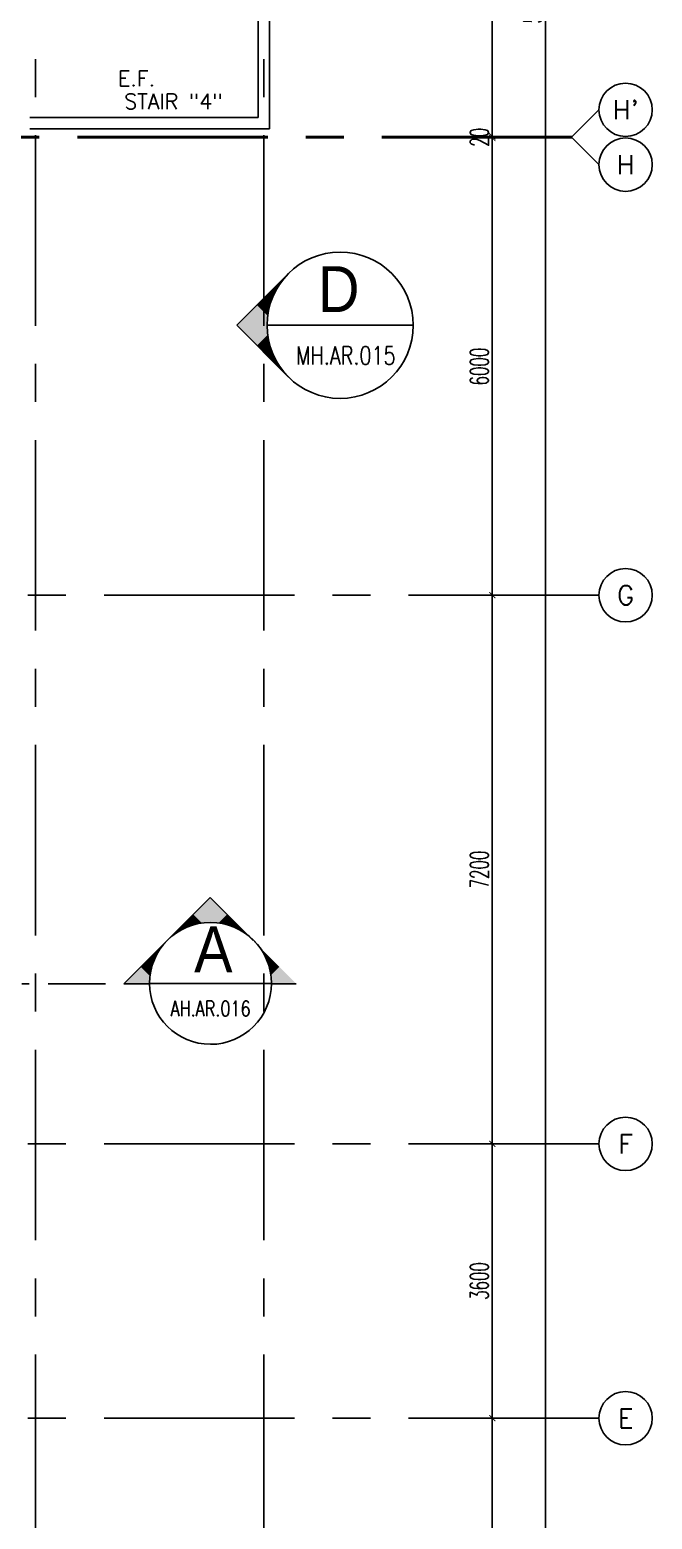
# Model space of a CAD drawing. Extents: x 88852.7 to 88945.7, y 39921.6 to 40001.1.
# Drawn here: x 88937.54 to 88945.71, y 39937.95 to 39957.5 of the extents above; entities that cross this region are included whole.
import ezdxf
from ezdxf.enums import TextEntityAlignment as Align

# ---------------------------------------------------------------- set-up
doc = ezdxf.new("R2010")
doc.units = 0
doc.header["$MEASUREMENT"] = 0
doc.header["$PDMODE"] = 34
doc.linetypes.add('2DASHES', pattern=[1.7, 0.75, -0.25, 0.1, -0.25, 0.1, -0.25])
doc.linetypes.add('CENTERX2', pattern=[4, 2.5, -0.5, 0.5, -0.5])
doc.layers.get('0').update_dxf_attribs({"linetype": 'CONTINUOUS'})
doc.layers.get('DEFPOINTS').update_dxf_attribs({"linetype": 'CONTINUOUS'})
for name, color, linetype in [('AX-CR', 2, 'CONTINUOUS'), ('AX-DIM', 4, 'CONTINUOUS'), ('AX-TXT', 2, 'CONTINUOUS'), ('AXES', 11, 'CENTERX2'), ('IND-ES', 6, 'CONTINUOUS'), ('IND-ES-L', 6, '2DASHES'), ('IND-ES-TXT', 4, 'CONTINUOUS'), ('RM-NAME', 2, 'CONTINUOUS'), ('SEC-MRK', 7, 'CONTINUOUS'), ('TXT1', 2, 'CONTINUOUS'), ('WALL', 2, 'CONTINUOUS')]:
    doc.layers.add(name, color=color, linetype=linetype)
doc.styles.add('ROMANS', font='ROMANS.shx', dxfattribs={"width": 0.6})
doc.styles.add('S5', font='simplex.shx', dxfattribs={"width": 0.77})
doc.styles.add('TTXT', font='swisse.ttf', dxfattribs={"width": 0.6})
doc.dimstyles.new('DIM-OUT', dxfattribs={"dimscale": 0, "dimtxt": 0.24, "dimasz": 0.08, "dimexe": 0.02, "dimexo": 0.02, "dimgap": 0.05, "dimtad": 1, "dimdec": 0, "dimlfac": 1000, "dimzin": 0, "dimdsep": 46, "dimtxsty": 'ROMANS', "dimblk1": 'ARCHTICK', "dimblk2": 'ARCHTICK', "dimsah": 1, "dimcen": 0.01, "dimdle": 0.08, "dimclrd": 4, "dimclre": 4, "dimclrt": 2, "dimadec": 0, "dimazin": 0, "dimtp": 2, "dimtm": 2, "dimtfac": 0.114286, "dimtdec": 0, "dimtix": 1, "dimtmove": 2, "dimatfit": 3, "dimldrblk": 'ARCHTICK', "dimfxl": 0, "dimtolj": 1, "dimtzin": 0, "dimarcsym": 0})

# ---------------------------------------------------------------- blocks, each defined once
blk = doc.blocks.new('AR1-EL')
at = {"layer": 'IND-ES'}
for q in [(-566, 566), (566, 566)]:
    blk.add_line((0, 1131), q, dxfattribs=at)
for points in [[(0, 800), (0, 1131), (-104, 793), (-221, 910)], [(0, 800), (0, 1131), (104, 793), (221, 910)], [(-207, 773), (-283, 849), (-306, 739), (-349, 782)], [(-104, 793), (-221, 910), (-207, 773), (-283, 849)], [(104, 793), (221, 910), (207, 773), (283, 849)], [(207, 773), (283, 849), (306, 739), (349, 782)], [(-400, 693), (-419, 712), (-487, 634), (-492, 640)], [(-306, 739), (-349, 782), (-400, 693), (-419, 712)], [(306, 739), (349, 782), (400, 693), (419, 712)], [(400, 693), (419, 712), (487, 634), (492, 640)], [(-492, 640), (-487, 634), (-566, 566)], [(492, 640), (487, 634), (566, 566)]]:
    blk.add_solid(points, dxfattribs=at)
blk = doc.blocks.new('AR2-SC')
at = {"layer": 'IND-ES'}
for p, q in [((0, 1131), (-566, 566)), ((0, 1131), (1131, 0)), ((-800, 0), (-1131, 0)), ((800, 0), (1131, 0))]:
    blk.add_line(p, q, dxfattribs=at)
for points in [[(0, 800), (0, 1131), (-104, 793), (-221, 910)], [(0, 800), (0, 1131), (104, 793), (221, 910)], [(-306, 739), (-349, 782), (-400, 693), (-419, 712)], [(-207, 773), (-283, 849), (-306, 739), (-349, 782)], [(-104, 793), (-221, 910), (-207, 773), (-283, 849)], [(104, 793), (221, 910), (207, 773), (283, 849)], [(207, 773), (283, 849), (306, 739), (349, 782)], [(306, 739), (349, 782), (400, 693), (419, 712)], [(-492, 640), (-487, 634), (-566, 566)], [(-400, 693), (-419, 712), (-487, 634), (-492, 640)], [(400, 693), (419, 712), (487, 634), (492, 640)], [(492, 640), (487, 634), (566, 566)], [(-739, 306), (-782, 349), (-693, 400), (-712, 419)], [(-693, 400), (-712, 419), (-634, 487), (-640, 492)], [(-640, 492), (-634, 487), (-566, 566)], [(640, 492), (634, 487), (566, 566)], [(693, 400), (712, 419), (634, 487), (640, 492)], [(739, 306), (782, 349), (693, 400), (712, 419)], [(-800, 0), (-1131, 0), (-793, 104), (-910, 221)], [(-793, 104), (-910, 221), (-773, 207), (-849, 283)], [(-773, 207), (-849, 283), (-739, 306), (-782, 349)], [(773, 207), (849, 283), (739, 306), (782, 349)], [(793, 104), (910, 221), (773, 207), (849, 283)], [(800, 0), (1131, 0), (793, 104), (910, 221)]]:
    blk.add_solid(points, dxfattribs=at)
blk = doc.blocks.new('AXR')
at = {"layer": 'AX-CR'}
blk.add_circle((350, 0), 350, dxfattribs=at)
at = {"layer": 'AX-TXT', "style": 'ROMANS'}
blk.add_attdef('AX', text='', height=250, dxfattribs=at).set_placement((350, 0), align=Align.MIDDLE)
blk = doc.blocks.new('_ARCHTICK')
at = {"color": 0, "linetype": 'ByBlock', "const_width": 0.15}
blk.add_lwpolyline([(-0.5, -0.5), (0.5, 0.5)], dxfattribs=at)
blk = doc.blocks.new('*D604')
at = {"layer": 'AX-DIM', "color": 4, "lineweight": -2}
for p, q in [((88935.48, 39987.55), (88944.33, 39987.55)), ((88944.31, 39987.63), (88944.31, 39928.15)), ((88935.48, 39928.23), (88944.33, 39928.23))]:
    blk.add_line(p, q, dxfattribs=at)
at = {"layer": 'DEFPOINTS', "color": 0}
for p in [(88935.46, 39987.55), (88935.46, 39928.23), (88944.31, 39928.23)]:
    blk.add_point(p, dxfattribs=at)
at = {"layer": 'AX-DIM', "color": 4, "lineweight": -2, "xscale": 0.08, "yscale": 0.08, "zscale": 0.08}
for p, rotation in [((88944.31, 39987.55), 90), ((88944.31, 39928.23), 270)]:
    blk.add_blockref('_ARCHTICK', p, dxfattribs=dict(at, rotation=rotation))
at = {"layer": 'AX-DIM', "color": 2, "insert": (88944.14, 39957.89), "char_height": 0.24, "attachment_point": 5, "rotation": 90, "style": 'ROMANS'}
blk.add_mtext('\\A1;59320', dxfattribs=at)
blk = doc.blocks.new('*D610')
at = {"layer": 'AX-DIM', "color": 4, "lineweight": -2}
for p, q in [((88943.61, 39950.16), (88943.61, 39942.8)), ((88943.23, 39950.08), (88943.63, 39950.08)), ((88943.23, 39942.88), (88943.63, 39942.88))]:
    blk.add_line(p, q, dxfattribs=at)
at = {"layer": 'DEFPOINTS', "color": 0}
for p in [(88943.21, 39950.08), (88943.21, 39942.88), (88943.61, 39942.88)]:
    blk.add_point(p, dxfattribs=at)
at = {"layer": 'AX-DIM', "color": 4, "lineweight": -2, "xscale": 0.08, "yscale": 0.08, "zscale": 0.08}
for p, rotation in [((88943.61, 39950.08), 90), ((88943.61, 39942.88), 270)]:
    blk.add_blockref('_ARCHTICK', p, dxfattribs=dict(at, rotation=rotation))
at = {"layer": 'AX-DIM', "color": 2, "insert": (88943.44, 39946.48), "char_height": 0.24, "attachment_point": 5, "rotation": 90, "style": 'ROMANS'}
blk.add_mtext('\\A1;7200', dxfattribs=at)
blk = doc.blocks.new('*D611')
at = {"layer": 'AX-DIM', "color": 4, "lineweight": -2}
for p, q in [((88943.23, 39942.88), (88943.63, 39942.88)), ((88943.61, 39942.96), (88943.61, 39939.2)), ((88943.23, 39939.28), (88943.63, 39939.28))]:
    blk.add_line(p, q, dxfattribs=at)
at = {"layer": 'DEFPOINTS', "color": 0}
for p in [(88943.21, 39942.88), (88943.21, 39939.28), (88943.61, 39939.28)]:
    blk.add_point(p, dxfattribs=at)
at = {"layer": 'AX-DIM', "color": 4, "lineweight": -2, "xscale": 0.08, "yscale": 0.08, "zscale": 0.08}
for p, rotation in [((88943.61, 39942.88), 90), ((88943.61, 39939.28), 270)]:
    blk.add_blockref('_ARCHTICK', p, dxfattribs=dict(at, rotation=rotation))
at = {"layer": 'AX-DIM', "color": 2, "insert": (88943.44, 39941.08), "char_height": 0.24, "attachment_point": 5, "rotation": 90, "style": 'ROMANS'}
blk.add_mtext('\\A1;3600', dxfattribs=at)
blk = doc.blocks.new('*D612')
at = {"layer": 'AX-DIM', "color": 4, "lineweight": -2}
for p, q in [((88943.61, 39939.36), (88943.61, 39935.6)), ((88943.23, 39939.28), (88943.63, 39939.28)), ((88943.23, 39935.68), (88943.63, 39935.68))]:
    blk.add_line(p, q, dxfattribs=at)
at = {"layer": 'DEFPOINTS', "color": 0}
for p in [(88943.21, 39939.28), (88943.21, 39935.68), (88943.61, 39935.68)]:
    blk.add_point(p, dxfattribs=at)
at = {"layer": 'AX-DIM', "color": 4, "lineweight": -2, "xscale": 0.08, "yscale": 0.08, "zscale": 0.08}
for p, rotation in [((88943.61, 39939.28), 90), ((88943.61, 39935.68), 270)]:
    blk.add_blockref('_ARCHTICK', p, dxfattribs=dict(at, rotation=rotation))
at = {"layer": 'AX-DIM', "color": 2, "insert": (88943.44, 39937.48), "char_height": 0.24, "attachment_point": 5, "rotation": 90, "style": 'ROMANS'}
blk.add_mtext('\\A1;3600', dxfattribs=at)
blk = doc.blocks.new('*D613')
at = {"layer": 'AX-DIM', "color": 4, "lineweight": -2}
for p, q in [((88943.23, 39956.08), (88943.63, 39956.08)), ((88943.61, 39956.16), (88943.61, 39950)), ((88943.23, 39950.08), (88943.63, 39950.08))]:
    blk.add_line(p, q, dxfattribs=at)
at = {"layer": 'DEFPOINTS', "color": 0}
for p in [(88943.21, 39956.08), (88943.21, 39950.08), (88943.61, 39950.08)]:
    blk.add_point(p, dxfattribs=at)
at = {"layer": 'AX-DIM', "color": 4, "lineweight": -2, "xscale": 0.08, "yscale": 0.08, "zscale": 0.08}
for p, rotation in [((88943.61, 39956.08), 90), ((88943.61, 39950.08), 270)]:
    blk.add_blockref('_ARCHTICK', p, dxfattribs=dict(at, rotation=rotation))
at = {"layer": 'AX-DIM', "color": 2, "insert": (88943.44, 39953.08), "char_height": 0.24, "attachment_point": 5, "rotation": 90, "style": 'ROMANS'}
blk.add_mtext('\\A1;6000', dxfattribs=at)
blk = doc.blocks.new('*D614')
at = {"layer": 'AX-DIM', "color": 4, "lineweight": -2}
for p, q in [((88943.23, 39959.7), (88943.63, 39959.7)), ((88943.61, 39959.78), (88943.61, 39956.02)), ((88943.23, 39956.1), (88943.63, 39956.1))]:
    blk.add_line(p, q, dxfattribs=at)
at = {"layer": 'DEFPOINTS', "color": 0}
for p in [(88943.21, 39959.7), (88943.21, 39956.1), (88943.61, 39956.1)]:
    blk.add_point(p, dxfattribs=at)
at = {"layer": 'AX-DIM', "color": 4, "lineweight": -2, "xscale": 0.08, "yscale": 0.08, "zscale": 0.08}
for p, rotation in [((88943.61, 39959.7), 90), ((88943.61, 39956.1), 270)]:
    blk.add_blockref('_ARCHTICK', p, dxfattribs=dict(at, rotation=rotation))
at = {"layer": 'AX-DIM', "color": 2, "insert": (88943.44, 39957.9), "char_height": 0.24, "attachment_point": 5, "rotation": 90, "style": 'ROMANS'}
blk.add_mtext('\\A1;3600', dxfattribs=at)
blk = doc.blocks.new('*D615')
at = {"layer": 'AX-DIM', "color": 4, "lineweight": -2}
for p, q in [((88943.61, 39956.1), (88943.61, 39956.18)), ((88943.23, 39956.1), (88943.63, 39956.1)), ((88943.23, 39956.08), (88943.63, 39956.08)), ((88943.61, 39956.1), (88943.61, 39956.08)), ((88943.61, 39956.08), (88943.61, 39956))]:
    blk.add_line(p, q, dxfattribs=at)
at = {"layer": 'DEFPOINTS', "color": 0}
for p in [(88943.21, 39956.1), (88943.21, 39956.08), (88943.61, 39956.08)]:
    blk.add_point(p, dxfattribs=at)
at = {"layer": 'AX-DIM', "color": 4, "lineweight": -2, "xscale": 0.08, "yscale": 0.08, "zscale": 0.08}
for p, rotation in [((88943.61, 39956.1), 270), ((88943.61, 39956.08), 90)]:
    blk.add_blockref('_ARCHTICK', p, dxfattribs=dict(at, rotation=rotation))
at = {"layer": 'AX-DIM', "color": 2, "insert": (88943.44, 39956.09), "char_height": 0.24, "attachment_point": 5, "rotation": 90, "style": 'ROMANS'}
blk.add_mtext('\\A1;20', dxfattribs=at)

msp = doc.modelspace()

# ---------------------------------------------------------------- linework, layer by layer
at = {"layer": 'AXES'}
for p, q in [((88937.6103, 39921.6153), (88937.6103, 40000.4279)), ((88940.6103, 39921.6153), (88940.6103, 40000.4279)), ((88944.6603, 39956.0996), (88945.0103, 39956.4496)), ((88944.6603, 39956.0996), (88876.9703, 39956.0996)), ((88944.6603, 39956.0796), (88876.9703, 39956.0796)), ((88944.6603, 39956.0796), (88945.0103, 39955.7296)), ((88945.0103, 39950.0796), (88876.9703, 39950.0796)), ((88945.0103, 39942.8796), (88876.9703, 39942.8796)), ((88945.0103, 39939.2796), (88876.9703, 39939.2796))]:
    msp.add_line(p, q, dxfattribs=at)
at = {"layer": 'IND-ES'}
for p, q in [((88940.6514, 39953.6224), (88942.5714, 39953.6224)), ((88940.6514, 39953.6224), (88942.5714, 39953.6224)), ((88939.1089, 39944.9864), (88940.7089, 39944.9864))]:
    msp.add_line(p, q, dxfattribs=at)
at = {"layer": 'IND-ES', "extrusion": (0, 0, -1)}
msp.add_ellipse((88939.9089, 39944.9864), major_axis=(-0.8, 0.0001), ratio=0.9999999, start_param=-0.0000763, end_param=6.283109, dxfattribs=at)
at = {"layer": 'IND-ES-L'}
msp.add_line((88932.679, 39944.9806), (88938.7833, 39944.9806), dxfattribs=at)
at = {"layer": 'IND-ES-L', "linetype": 'ByBlock', "extrusion": (0, 0, -1)}
msp.add_ellipse((88941.6114, 39953.6224), major_axis=(-0.0001, -0.96), ratio=0.9999999, start_param=-0.0000763, end_param=6.283109, dxfattribs=at)
at = {"layer": 'WALL'}
for p, q in [((88940.5353, 39961.9751), (88940.5353, 39956.3496)), ((88940.6853, 39961.9751), (88940.6853, 39956.1996)), ((88937.5353, 39956.3496), (88940.5353, 39956.3496)), ((88937.5353, 39956.1996), (88940.6853, 39956.1996))]:
    msp.add_line(p, q, dxfattribs=at)

# ---------------------------------------------------------------- block references
at = {"layer": 'AXES', "xscale": 0.001000000003841706, "yscale": 0.000999999996565748, "zscale": 0.001}
for p, values in [((88945.0103, 39956.4496), {'AX': "H'"}), ((88945.0103, 39955.7296), {'AX': 'H'}), ((88945.0103, 39950.0796), {'AX': 'G'}), ((88945.0103, 39942.8796), {'AX': 'F'}), ((88945.0103, 39939.2796), {'AX': 'E'})]:
    msp.add_blockref('AXR', p, dxfattribs=at).add_auto_attribs(values)
at = {"layer": 'SEC-MRK', "color": 1, "zscale": 0.0012, "rotation": 90}
for xscale, yscale in [(-0.001199999984237365, 0.001199999998789281), (-0.001200000056996942, 0.001199999984237365)]:
    msp.add_blockref('AR1-EL', (88941.6114, 39953.6224), dxfattribs=dict(at, xscale=xscale, yscale=yscale))
at = {"layer": 'SEC-MRK', "color": 1, "xscale": -0.001000000047497451, "yscale": 0.0009999999892897904, "zscale": 0.001}
msp.add_blockref('AR2-SC', (88939.9031, 39944.9806), dxfattribs=at)

# ---------------------------------------------------------------- texts
at = {"layer": 'IND-ES-TXT', "color": 2, "style": 'S5', "width": 0.77}
for tag, height, p in [('MH.AR.015', 0.24, (88941.6863, 39953.2254)), ('AH.AR.016', 0.2, (88939.9102, 39944.6555))]:
    msp.add_attdef(tag, text='AR02', height=height, dxfattribs=at).set_placement(p, align=Align.MIDDLE)
at = {"layer": 'RM-NAME', "style": 'ROMANS'}
for s, p in [('E.F.', (88938.9378, 39956.86)), ('STAIR "4"', (88939.4228, 39956.56))]:
    msp.add_text(s, height=0.2, dxfattribs=at).set_placement(p, align=Align.MIDDLE)
at = {"layer": 'TXT1', "color": 6, "style": 'TTXT', "width": 0.9}
for tag, p in [('D', (88941.5928, 39953.7958)), ('D', (88941.5928, 39953.7958)), ('A', (88939.946, 39945.1309)), ('A', (88939.946, 39945.1309))]:
    msp.add_attdef(tag, text='C', height=0.6018, dxfattribs=at).set_placement(p, align=Align.CENTER)

# ---------------------------------------------------------------- dimensions: what is measured, and where the dimension line sits
at = {"layer": 'AX-DIM'}
for base, p1, p2, picture, middle in [((88944.3103, 39928.2296), (88935.4603, 39987.5496), (88935.4603, 39928.2296), '*D604', (88944.1403, 39957.8896)), ((88943.6103, 39956.0996), (88943.2103, 39959.6996), (88943.2103, 39956.0996), '*D614', (88943.4403, 39957.8996)), ((88943.6103, 39956.0796), (88943.2103, 39956.0996), (88943.2103, 39956.0796), '*D615', (88943.4403, 39956.0896)), ((88943.6103, 39950.0796), (88943.2103, 39956.0796), (88943.2103, 39950.0796), '*D613', (88943.4403, 39953.0796)), ((88943.6103, 39942.8796), (88943.2103, 39950.0796), (88943.2103, 39942.8796), '*D610', (88943.4403, 39946.4796)), ((88943.6103, 39939.2796), (88943.2103, 39942.8796), (88943.2103, 39939.2796), '*D611', (88943.4403, 39941.0796)), ((88943.6103, 39935.6796), (88943.2103, 39939.2796), (88943.2103, 39935.6796), '*D612', (88943.4403, 39937.4796))]:
    dim = msp.add_linear_dim(base=base, p1=p1, p2=p2, angle=270, dimstyle='DIM-OUT', override={"dimscale": 1}, dxfattribs=at)
    dim.commit()
    dim.dimension.update_dxf_attribs({"geometry": picture, "text_midpoint": middle})

doc.saveas('drawing.dxf')
